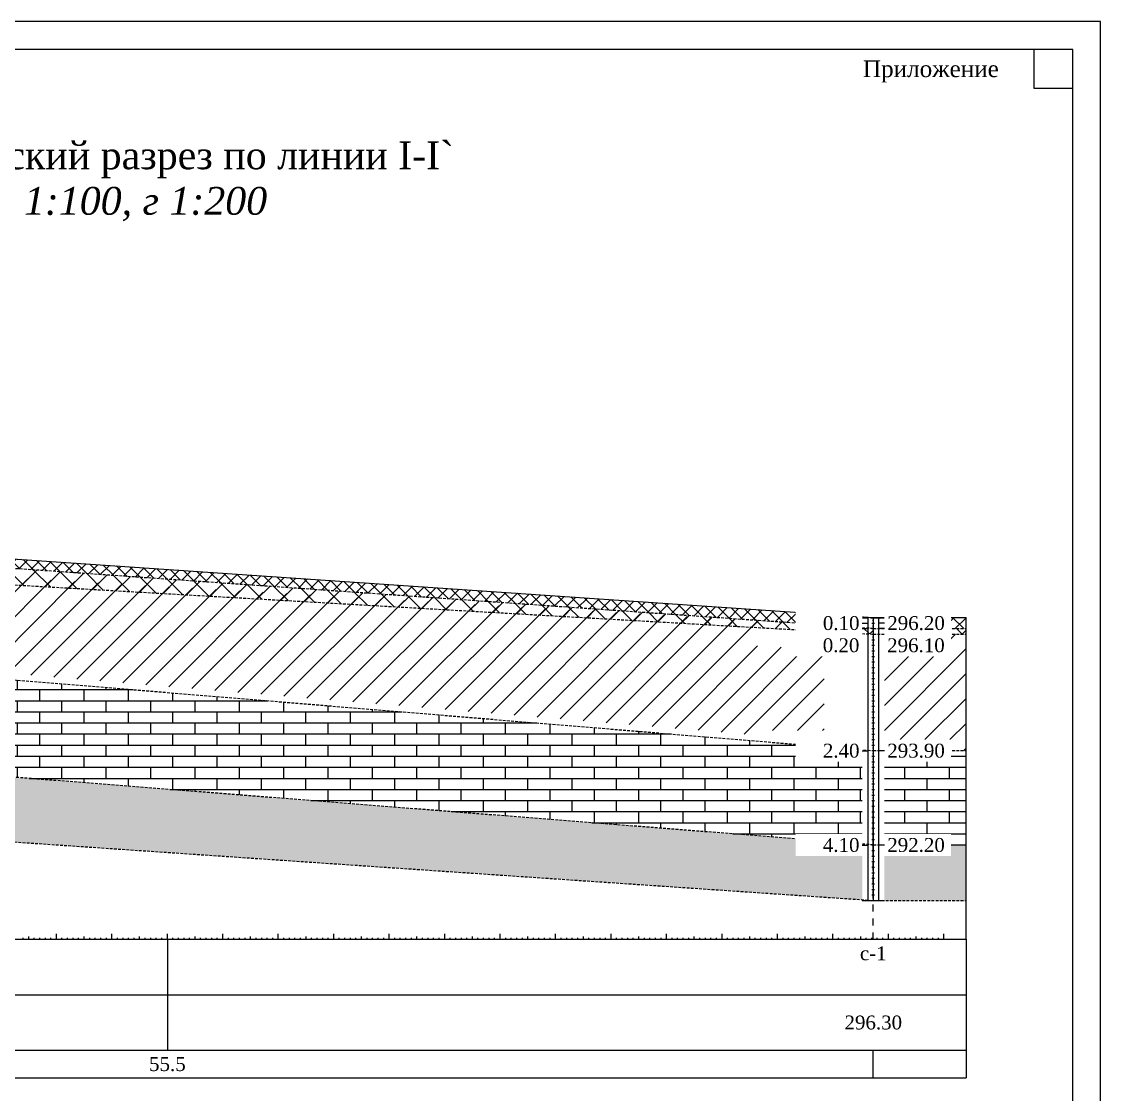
# Model space of a CAD drawing. Header units: millimetres. Extents: x 3380 to 11503, y -2610 to -1453.
# Drawn here: x 9390.4 to 9584.9, y -2139 to -1945.6 of the extents above; entities that cross this region are included whole.
import ezdxf
from ezdxf.enums import TextEntityAlignment as Align

# ---------------------------------------------------------------- set-up
doc = ezdxf.new("R2010")
doc.units = ezdxf.units.MM
doc.set_wipeout_variables(frame=1)
doc.linetypes.add('DASHED', pattern=[0.75, 0.5, -0.25])
doc.linetypes.add('JIS_02_1.2', pattern=[2.5, 1.25, -1.25])
for name, color, linetype, plot in [('ГЛ_Непечатаемый', 6, 'Continuous', False), ('ГЛ_Разрез_ОсьШкалаГ-1', 6, 'Continuous', False), ('ГЛ_Разрез_ОсьШкалаГ-10', 6, 'Continuous', False), ('ГЛ_Разрез_СкважинаШкала-0.5', 6, 'Continuous', False), ('ГЛ_Разрез_СкважинаШкала-1', 6, 'Continuous', False), ('ГЛ_Штамп_РамкаВнеш', 6, 'Continuous', False)]:
    doc.layers.add(name, color=color, linetype=linetype, plot=plot)
for name, color, linetype in [('ГЛ_Разрез_Скважина', 7, 'Continuous'), ('ГЛ_Разрез_СкважинаОсь', 7, 'JIS_02_1.2'), ('ГЛ_Разрез_СкважинаОтм', 7, 'Continuous'), ('ГЛ_Разрез_СкважинаОтмТекст', 7, 'Continuous'), ('ГЛ_Разрез_СквМаска', 6, 'Continuous'), ('ГЛ_Разрез_Таблица', 7, 'Continuous'), ('ГЛ_Разрез_ТаблицаТекст', 7, 'Continuous'), ('ГЛ_Штамп_РамкаВнутр', 7, 'Continuous'), ('ГЛ_Штамп_Текст', 7, 'Continuous')]:
    doc.layers.add(name, color=color, linetype=linetype)
doc.styles.add('ГеологияРазрезМасштаб', font='timesi.ttf', dxfattribs={"height": 5})
doc.styles.add('ГеологияРазрезНазвание', font='times.ttf', dxfattribs={"height": 5})
doc.styles.add('ГеологияРазрезСкважина', font='times.ttf', dxfattribs={"height": 2.5})
doc.styles.add('ГеологияРазрезТаблица', font='times.ttf', dxfattribs={"height": 2.5})
doc.styles.add('ГеологияШтамп', font='times.ttf')

# ---------------------------------------------------------------- blocks, each defined once
blk = doc.blocks.new('*U30')
at = {"layer": 'ГЛ_Штамп_РамкаВнеш'}
blk.add_lwpolyline([(0, 0), (420, 0), (420, 297), (0, 297)], close=True, dxfattribs=at)
at = {"layer": 'ГЛ_Штамп_РамкаВнутр'}
for points in [[(20, 5), (415, 5), (415, 292), (20, 292)], [(408, 285), (415, 285), (415, 292), (408, 292)]]:
    blk.add_lwpolyline(points, close=True, dxfattribs=at)
at = {"layer": 'ГЛ_Штамп_Текст', "style": 'ГеологияШтамп', "flags": 8}
for tag, p in [('Приложение', (401.67, 288.5)), ('Лист', (415, 288.5))]:
    blk.add_attdef(tag, text='', height=3, dxfattribs=at).set_placement(p, align=Align.MIDDLE_RIGHT)
blk = doc.blocks.new('*U23')
at = {"layer": 'ГЛ_Разрез_ОсьШкалаГ-1'}
for p, q in [((144, -5), (144, -4.75)), ((145, -5), (145, -4.5)), ((146, -5), (146, -4.75)), ((147, -5), (147, -4.75)), ((148, -5), (148, -4.75)), ((149, -5), (149, -4.75)), ((151, -5), (151, -4.75)), ((152, -5), (152, -4.75)), ((153, -5), (153, -4.75)), ((154, -5), (154, -4.75)), ((155, -5), (155, -4.5)), ((156, -5), (156, -4.75)), ((157, -5), (157, -4.75)), ((158, -5), (158, -4.75)), ((159, -5), (159, -4.75)), ((161, -5), (161, -4.75)), ((162, -5), (162, -4.75)), ((163, -5), (163, -4.75)), ((164, -5), (164, -4.75)), ((165, -5), (165, -4.5)), ((166, -5), (166, -4.75)), ((167, -5), (167, -4.75)), ((168, -5), (168, -4.75)), ((169, -5), (169, -4.75)), ((171, -5), (171, -4.75)), ((172, -5), (172, -4.75)), ((173, -5), (173, -4.75)), ((174, -5), (174, -4.75)), ((175, -5), (175, -4.5)), ((176, -5), (176, -4.75)), ((177, -5), (177, -4.75)), ((178, -5), (178, -4.75)), ((179, -5), (179, -4.75)), ((181, -5), (181, -4.75)), ((182, -5), (182, -4.75)), ((183, -5), (183, -4.75)), ((184, -5), (184, -4.75)), ((185, -5), (185, -4.5)), ((186, -5), (186, -4.75)), ((187, -5), (187, -4.75)), ((188, -5), (188, -4.75)), ((189, -5), (189, -4.75)), ((191, -5), (191, -4.75)), ((192, -5), (192, -4.75)), ((193, -5), (193, -4.75)), ((194, -5), (194, -4.75)), ((195, -5), (195, -4.5)), ((196, -5), (196, -4.75)), ((197, -5), (197, -4.75)), ((198, -5), (198, -4.75)), ((199, -5), (199, -4.75)), ((201, -5), (201, -4.75)), ((202, -5), (202, -4.75)), ((203, -5), (203, -4.75)), ((204, -5), (204, -4.75)), ((205, -5), (205, -4.5)), ((206, -5), (206, -4.75)), ((207, -5), (207, -4.75)), ((208, -5), (208, -4.75)), ((209, -5), (209, -4.75)), ((211, -5), (211, -4.75)), ((212, -5), (212, -4.75)), ((213, -5), (213, -4.75)), ((214, -5), (214, -4.75)), ((215, -5), (215, -4.5)), ((216, -5), (216, -4.75)), ((217, -5), (217, -4.75)), ((218, -5), (218, -4.75)), ((219, -5), (219, -4.75)), ((221, -5), (221, -4.75)), ((222, -5), (222, -4.75)), ((223, -5), (223, -4.75)), ((224, -5), (224, -4.75)), ((225, -5), (225, -4.5)), ((226, -5), (226, -4.75)), ((227, -5), (227, -4.75)), ((228, -5), (228, -4.75)), ((229, -5), (229, -4.75)), ((231, -5), (231, -4.75)), ((232, -5), (232, -4.75)), ((233, -5), (233, -4.75)), ((234, -5), (234, -4.75)), ((235, -5), (235, -4.5)), ((236, -5), (236, -4.75)), ((237, -5), (237, -4.75)), ((238, -5), (238, -4.75)), ((239, -5), (239, -4.75)), ((241, -5), (241, -4.75)), ((242, -5), (242, -4.75)), ((243, -5), (243, -4.75)), ((244, -5), (244, -4.75)), ((245, -5), (245, -4.5)), ((246, -5), (246, -4.75)), ((247, -5), (247, -4.75)), ((248, -5), (248, -4.75)), ((249, -5), (249, -4.75)), ((251, -5), (251, -4.75)), ((252, -5), (252, -4.75)), ((253, -5), (253, -4.75)), ((254, -5), (254, -4.75)), ((255, -5), (255, -4.5)), ((256, -5), (256, -4.75)), ((257, -5), (257, -4.75)), ((258, -5), (258, -4.75)), ((259, -5), (259, -4.75)), ((261, -5), (261, -4.75)), ((262, -5), (262, -4.75)), ((263, -5), (263, -4.75)), ((264, -5), (264, -4.75)), ((265, -5), (265, -4.5)), ((266, -5), (266, -4.75)), ((267, -5), (267, -4.75)), ((268, -5), (268, -4.75)), ((269, -5), (269, -4.75)), ((271, -5), (271, -4.75)), ((272, -5), (272, -4.75)), ((273, -5), (273, -4.75)), ((274, -5), (274, -4.75)), ((275, -5), (275, -4.5)), ((276, -5), (276, -4.75)), ((277, -5), (277, -4.75)), ((278, -5), (278, -4.75)), ((279, -5), (279, -4.75)), ((281, -5), (281, -4.75)), ((282, -5), (282, -4.75)), ((283, -5), (283, -4.75)), ((284, -5), (284, -4.75)), ((285, -5), (285, -4.5)), ((286, -5), (286, -4.75)), ((287, -5), (287, -4.75)), ((288, -5), (288, -4.75)), ((289, -5), (289, -4.75)), ((291, -5), (291, -4.75)), ((292, -5), (292, -4.75)), ((293, -5), (293, -4.75)), ((294, -5), (294, -4.75)), ((295, -5), (295, -4.5)), ((296, -5), (296, -4.75)), ((297, -5), (297, -4.75)), ((298, -5), (298, -4.75)), ((299, -5), (299, -4.75)), ((301, -5), (301, -4.75)), ((302, -5), (302, -4.75)), ((303, -5), (303, -4.75)), ((304, -5), (304, -4.75)), ((305, -5), (305, -4.5)), ((306, -5), (306, -4.75)), ((307, -5), (307, -4.75)), ((308, -5), (308, -4.75)), ((309, -5), (309, -4.75))]:
    blk.add_line(p, q, dxfattribs=at)
at = {"layer": 'ГЛ_Разрез_ОсьШкалаГ-10'}
for p, q in [((150, -5), (150, -4)), ((150, -5), (150, -4)), ((160, -5), (160, -4)), ((160, -5), (160, -4)), ((170, -5), (170, -4)), ((170, -5), (170, -4)), ((180, -5), (180, -4)), ((180, -5), (180, -4)), ((190, -5), (190, -4)), ((190, -5), (190, -4)), ((200, -5), (200, -4)), ((200, -5), (200, -4)), ((210, -5), (210, -4)), ((210, -5), (210, -4)), ((220, -5), (220, -4)), ((220, -5), (220, -4)), ((230, -5), (230, -4)), ((230, -5), (230, -4)), ((240, -5), (240, -4)), ((240, -5), (240, -4)), ((250, -5), (250, -4)), ((250, -5), (250, -4)), ((260, -5), (260, -4)), ((260, -5), (260, -4)), ((270, -5), (270, -4)), ((270, -5), (270, -4)), ((280, -5), (280, -4)), ((280, -5), (280, -4)), ((290, -5), (290, -4)), ((290, -5), (290, -4)), ((300, -5), (300, -4)), ((300, -5), (300, -4)), ((310, -5), (310, -4))]:
    blk.add_line(p, q, dxfattribs=at)
at = {"layer": 'ГЛ_Разрез_Таблица'}
for p, q in [((0, -5), (314, -5)), ((314, -5), (314, -30)), ((0, -15), (314, -15)), ((0, -25), (314, -25)), ((0, -30), (314, -30))]:
    blk.add_line(p, q, dxfattribs=at)
at = {"flags": 8}
for tag, style, p in [('НАЗВАНИЕ', 'ГеологияРазрезНазвание', (146.47, 136.31)), ('Масштаб', 'ГеологияРазрезМасштаб', (146.47, 128.11))]:
    blk.add_attdef(tag, text='', height=5, dxfattribs=dict(at, style=style)).set_placement(p, align=Align.MIDDLE_CENTER)
blk = doc.blocks.new('ГЛ_Разрез_ТаблицаРасстояние')
at = {"layer": 'ГЛ_Непечатаемый'}
blk.add_line((0, 0), (0, -20), dxfattribs=at)
at = {"layer": 'ГЛ_Разрез_ТаблицаТекст', "style": 'ГеологияРазрезТаблица'}
blk.add_attdef('Длина', text='', height=2.5, dxfattribs=at).set_placement((0, -22.5), align=Align.MIDDLE_CENTER)
blk = doc.blocks.new('*U28')
for points in [[(-2, 2), (-14, 2), (-14, -2), (-2, -2)], [(14, 2), (2, 2), (2, -2), (14, -2)]]:
    blk.add_wipeout(points).dxf.layer = 'ГЛ_Разрез_СквМаска'
at = {"layer": 'ГЛ_Разрез_СкважинаОтм'}
for p, q in [((-2, -0.01), (-1, -0.01)), ((2, -0.01), (1, -0.01))]:
    blk.add_line(p, q, dxfattribs=at)
at = {"layer": 'ГЛ_Разрез_СкважинаОтмТекст', "style": 'ГеологияРазрезСкважина'}
blk.add_attdef('ОТМЕТКА_ОТНОС', text='', height=2.5, dxfattribs=at).set_placement((-2.5, 0), align=Align.MIDDLE_RIGHT)
blk.add_attdef('ОТМЕТКА_АБС', text='', height=2.5, dxfattribs=at).set_placement((2.5, 0), align=Align.MIDDLE_LEFT)
blk = doc.blocks.new('*U29')
blk.add_wipeout([(-2, -50.85), (-2, -0.15), (2, -0.15), (2, -50.85)]).dxf.layer = 'ГЛ_Разрез_СквМаска'
at = {"layer": 'ГЛ_Непечатаемый'}
blk.add_line((0, 0), (0, -51), dxfattribs=at)
at = {"layer": 'ГЛ_Разрез_Скважина'}
blk.add_line((-2, -51), (2, -51), dxfattribs=at)
for points in [[(-2, 0), (-1, 0), (-1, -51)], [(1, -51), (1, 0), (2, 0)]]:
    blk.add_lwpolyline(points, dxfattribs=at)
at = {"layer": 'ГЛ_Разрез_СкважинаШкала-0.5'}
for p, q in [((-0.125, -0.5), (0.125, -0.5)), ((-0.125, -1.5), (0.125, -1.5)), ((-0.125, -2.5), (0.125, -2.5)), ((-0.125, -3.5), (0.125, -3.5)), ((-0.125, -4.5), (0.125, -4.5)), ((-0.125, -5.5), (0.125, -5.5)), ((-0.125, -6.5), (0.125, -6.5)), ((-0.125, -7.5), (0.125, -7.5)), ((-0.125, -8.5), (0.125, -8.5)), ((-0.125, -9.5), (0.125, -9.5)), ((-0.125, -10.5), (0.125, -10.5)), ((-0.125, -11.5), (0.125, -11.5)), ((-0.125, -12.5), (0.125, -12.5)), ((-0.125, -13.5), (0.125, -13.5)), ((-0.125, -14.5), (0.125, -14.5)), ((-0.125, -15.5), (0.125, -15.5)), ((-0.125, -16.5), (0.125, -16.5)), ((-0.125, -17.5), (0.125, -17.5)), ((-0.125, -18.5), (0.125, -18.5)), ((-0.125, -19.5), (0.125, -19.5)), ((-0.125, -20.5), (0.125, -20.5)), ((-0.125, -21.5), (0.125, -21.5)), ((-0.125, -22.5), (0.125, -22.5)), ((-0.125, -23.5), (0.125, -23.5)), ((-0.125, -24.5), (0.125, -24.5)), ((-0.125, -25.5), (0.125, -25.5)), ((-0.125, -26.5), (0.125, -26.5)), ((-0.125, -27.5), (0.125, -27.5)), ((-0.125, -28.5), (0.125, -28.5)), ((-0.125, -29.5), (0.125, -29.5)), ((-0.125, -30.5), (0.125, -30.5)), ((-0.125, -31.5), (0.125, -31.5)), ((-0.125, -32.5), (0.125, -32.5)), ((-0.125, -33.5), (0.125, -33.5)), ((-0.125, -34.5), (0.125, -34.5)), ((-0.125, -35.5), (0.125, -35.5)), ((-0.125, -36.5), (0.125, -36.5)), ((-0.125, -37.5), (0.125, -37.5)), ((-0.125, -38.5), (0.125, -38.5)), ((-0.125, -39.5), (0.125, -39.5)), ((-0.125, -40.5), (0.125, -40.5)), ((-0.125, -41.5), (0.125, -41.5)), ((-0.125, -42.5), (0.125, -42.5)), ((-0.125, -43.5), (0.125, -43.5)), ((-0.125, -44.5), (0.125, -44.5)), ((-0.125, -45.5), (0.125, -45.5)), ((-0.125, -46.5), (0.125, -46.5)), ((-0.125, -47.5), (0.125, -47.5)), ((-0.125, -48.5), (0.125, -48.5)), ((-0.125, -49.5), (0.125, -49.5)), ((-0.125, -50.5), (0.125, -50.5))]:
    blk.add_line(p, q, dxfattribs=at)
at = {"layer": 'ГЛ_Разрез_СкважинаШкала-1'}
for p, q in [((-0.5, 0), (0.5, 0)), ((-0.25, -1), (0.25, -1)), ((-0.25, -2), (0.25, -2)), ((-0.25, -3), (0.25, -3)), ((-0.25, -4), (0.25, -4)), ((-0.25, -5), (0.25, -5)), ((-0.25, -6), (0.25, -6)), ((-0.25, -7), (0.25, -7)), ((-0.25, -8), (0.25, -8)), ((-0.25, -9), (0.25, -9)), ((-0.25, -10), (0.25, -10)), ((-0.25, -11), (0.25, -11)), ((-0.25, -12), (0.25, -12)), ((-0.25, -13), (0.25, -13)), ((-0.25, -14), (0.25, -14)), ((-0.25, -15), (0.25, -15)), ((-0.25, -16), (0.25, -16)), ((-0.25, -17), (0.25, -17)), ((-0.25, -18), (0.25, -18)), ((-0.25, -19), (0.25, -19)), ((-0.25, -20), (0.25, -20)), ((-0.25, -21), (0.25, -21)), ((-0.25, -22), (0.25, -22)), ((-0.25, -23), (0.25, -23)), ((-0.25, -24), (0.25, -24)), ((-0.25, -25), (0.25, -25)), ((-0.25, -26), (0.25, -26)), ((-0.25, -27), (0.25, -27)), ((-0.25, -28), (0.25, -28)), ((-0.25, -29), (0.25, -29)), ((-0.25, -30), (0.25, -30)), ((-0.25, -31), (0.25, -31)), ((-0.25, -32), (0.25, -32)), ((-0.25, -33), (0.25, -33)), ((-0.25, -34), (0.25, -34)), ((-0.25, -35), (0.25, -35)), ((-0.25, -36), (0.25, -36)), ((-0.25, -37), (0.25, -37)), ((-0.25, -38), (0.25, -38)), ((-0.25, -39), (0.25, -39)), ((-0.25, -40), (0.25, -40)), ((-0.25, -41), (0.25, -41)), ((-0.25, -42), (0.25, -42)), ((-0.25, -43), (0.25, -43)), ((-0.25, -44), (0.25, -44)), ((-0.25, -45), (0.25, -45)), ((-0.25, -46), (0.25, -46)), ((-0.25, -47), (0.25, -47)), ((-0.25, -48), (0.25, -48)), ((-0.25, -49), (0.25, -49)), ((-0.25, -50), (0.25, -50)), ((-0.25, -51), (0.25, -51))]:
    blk.add_line(p, q, dxfattribs=at)
blk = doc.blocks.new('*U36')
at = {"layer": 'ГЛ_Разрез_СкважинаОтм'}
for p, q in [((-2, 3), (-1, 3)), ((2, 3), (1, 3))]:
    blk.add_line(p, q, dxfattribs=at)
for points in [[(-2, 2), (-14, 2), (-14, -2), (-2, -2)], [(14, 2), (2, 2), (2, -2), (14, -2)]]:
    blk.add_wipeout(points).dxf.layer = 'ГЛ_Разрез_СквМаска'
at = {"layer": 'ГЛ_Разрез_СкважинаОтмТекст', "style": 'ГеологияРазрезСкважина'}
blk.add_attdef('ОТМЕТКА_ОТНОС', text='', height=2.5, dxfattribs=at).set_placement((-2.5, 0), align=Align.MIDDLE_RIGHT)
blk.add_attdef('ОТМЕТКА_АБС', text='', height=2.5, dxfattribs=at).set_placement((2.5, 0), align=Align.MIDDLE_LEFT)
blk = doc.blocks.new('*U38')
at = {"layer": 'ГЛ_Непечатаемый', "linetype": 'Continuous'}
blk.add_line((0, 16), (0, 25), dxfattribs=at)
at = {"layer": 'ГЛ_Разрез_СкважинаОсь'}
for p, q in [((0, 5), (0, 16)), ((0, 0), (0, 5))]:
    blk.add_line(p, q, dxfattribs=at)
at = {"layer": 'ГЛ_Разрез_Таблица', "ltscale": 100}
blk.add_line((0, -25), (0, -20), dxfattribs=at)
at = {"layer": 'ГЛ_Разрез_ТаблицаТекст', "style": 'ГеологияРазрезТаблица'}
for tag, p in [('СКВАЖИНА', (0, -2.53)), ('АрхНомер', (0, -6.33)), ('Отметка', (0, -15))]:
    blk.add_attdef(tag, text='', height=2.5, dxfattribs=at).set_placement(p, align=Align.MIDDLE_CENTER)

msp = doc.modelspace()

# ---------------------------------------------------------------- hatches: boundary and pattern name
at = {"linetype": 'DASHED'}
h = msp.add_hatch(dxfattribs=at)
h.set_pattern_fill('KONGLOM', color=256, scale=10, pattern_type=2)
h.set_pattern_definition([(0, (9198.6782, -2220.5654), (0, 2), []), (60, (9198.6782, -2221.5654), (-8e-07, 3.999999), [1.1547, -4.6188, 1.1547]), (120, (9198.6782, -2221.5654), (-3.464101, 1.999999), [1.1547, -4.6188, 1.1547]), (30, (9201.2762, -2221.5654), (8e-07, 4), [1, -3]), (30, (9203.0083, -2221.5654), (8e-07, 4), [-3, 1]), (150, (9201.2762, -2221.5654), (-3.4641, -2), [-3, 1]), (150, (9203.0083, -2221.5654), (-3.4641, -2), [1, -3])])
h.paths.add_polyline_path([(9216.1, -2213.54), (9198.68, -2213.57), (9198.68, -2221.57), (9216.1, -2221.57)])
h.paths.add_polyline_path([(9262.87, -2085), (9245.66, -2085), (9245.66, -2072), (9250.89, -2072), (9250.89, -2070), (9262.87, -2070), (9262.87, -2034), (9263.87, -2034), (9266.87, -2034.15), (9266.87, -2070), (9278.89, -2070), (9278.89, -2074), (9266.87, -2074), (9266.87, -2085)])
h.paths.add_polyline_path([(9560.67, -2094), (9557.96, -2094), (9557.96, -2096), (9545.94, -2096), (9545.94, -2104), (9560.67, -2104)])
h = msp.add_hatch(dxfattribs=at)
h.set_pattern_fill('ANSI37', color=256)
h.set_pattern_definition([(45, (9245.6543, -2055.9966), (-2.245064, 2.245064), []), (135, (9245.6543, -2055.9966), (-2.245064, -2.245064), [])])
h.paths.add_polyline_path([(9262.87, -2037), (9250.89, -2037), (9250.89, -2035.13), (9245.65, -2034.99), (9245.65, -2040), (9250.89, -2040), (9250.89, -2038), (9262.87, -2038)])
h.paths.add_polyline_path([(9560.67, -2055), (9557.96, -2055), (9557.96, -2056), (9560.67, -2056)])
h = msp.add_hatch(dxfattribs=at)
h.set_pattern_fill('ANSI31', color=256)
h.set_pattern_definition([(45, (9198.6782, -2191.6038), (-2.245064, 2.245064), [])])
h.paths.add_polyline_path([(9560.67, -2056), (9557.94, -2056), (9557.94, -2060), (9545.94, -2060), (9545.94, -2075), (9557.96, -2075), (9557.96, -2077), (9560.67, -2077)])
h.paths.add_polyline_path([(9262.87, -2042), (9250.89, -2042), (9250.89, -2040), (9245.65, -2040), (9245.66, -2054), (9250.89, -2054), (9250.89, -2052), (9262.87, -2052)])
h.paths.add_polyline_path([(9216.1, -2183.58), (9198.68, -2183.61), (9198.68, -2191.6), (9216.1, -2191.6)])
h = msp.add_hatch(dxfattribs=at)
h.set_pattern_fill('ANSI31', color=256)
h.set_pattern_definition([(45, (9260.0246, -2074.215), (-2.245064, 2.245064), [])])
h.paths.add_polyline_path([(9523.09, -2054.37), (9523.1, -2053.56), (9272.04, -2039.17), (9272.04, -2040.37), (9260.02, -2040.37), (9260.02, -2050.37), (9272.04, -2050.37), (9272.04, -2053.52), (9523.11, -2074.22), (9523.11, -2073.37), (9535.09, -2073.37), (9535.09, -2058.37), (9523.09, -2058.37)])
at = {"linetype": 'DASHED', "lineweight": 20, "ltscale": 5}
h = msp.add_hatch(dxfattribs=at)
h.set_pattern_fill('ANSI37', color=256, scale=0.5)
h.paths.add_polyline_path([(9342.13, -2039.26), (9342.99, -2040.16), (9343.38, -2040.98), (9529.96, -2054.02), (9529.96, -2052.04)])
at = {"linetype": 'DASHED'}
h = msp.add_hatch(dxfattribs=at)
h.set_pattern_fill('IZVEST', color=256, scale=10, pattern_type=2)
h.set_pattern_definition([(0, (9245.6565, -2093.9966), (0, 2), []), (90, (9245.6565, -2093.9966), (-4, 2), [2, -2])])
h.paths.add_polyline_path([(9262.87, -2056), (9250.89, -2056), (9250.89, -2054), (9245.66, -2054), (9245.66, -2072), (9250.89, -2072), (9250.89, -2070), (9262.87, -2070)])
h.paths.add_polyline_path([(9560.67, -2077), (9557.96, -2077), (9557.96, -2079), (9545.94, -2079), (9545.94, -2092), (9557.96, -2092), (9557.96, -2094), (9560.67, -2094)])
h.paths.add_polyline_path([(9541.94, -2079), (9529.96, -2079), (9529.96, -2075.84), (9278.89, -2055.15), (9278.89, -2056), (9266.87, -2056), (9266.87, -2070), (9278.89, -2070), (9278.89, -2073.1), (9529.96, -2092.89), (9529.96, -2092), (9541.94, -2092)])
at = {"linetype": 'DASHED', "lineweight": 20, "ltscale": 5}
h = msp.add_hatch(dxfattribs=at)
h.set_pattern_fill('ANSI37', color=256, scale=0.5)
h.paths.add_polyline_path([(9560.67, -2053), (9557.96, -2053), (9557.96, -2055), (9560.67, -2055)])
at = {"linetype": 'DASHED'}
h = msp.add_hatch(dxfattribs=at)
h.set_pattern_fill('KONGLOM', color=256, scale=10, pattern_type=2)
h.set_pattern_definition([(0, (9266.8741, -2102.8466), (0, 2), []), (60, (9266.8741, -2103.8466), (-8e-07, 3.999999), [1.1547, -4.6188, 1.1547]), (120, (9266.8741, -2103.8466), (-3.464101, 1.999999), [1.1547, -4.6188, 1.1547]), (30, (9269.472, -2103.8466), (8e-07, 4), [1, -3]), (30, (9271.2042, -2103.8466), (8e-07, 4), [-3, 1]), (150, (9269.472, -2103.8466), (-3.4641, -2), [-3, 1]), (150, (9271.2042, -2103.8466), (-3.4641, -2), [1, -3])])
h.paths.add_polyline_path([(9278.89, -2073.1), (9278.89, -2074), (9266.87, -2074), (9266.87, -2085.13), (9541.74, -2103.85), (9541.94, -2103.85), (9541.94, -2096), (9529.96, -2096), (9529.96, -2092.89)])

# ---------------------------------------------------------------- linework, layer by layer
for p, q in [((9264.87, -2034), (9543.94, -2053)), ((9560.67, -2111), (9560.67, -2053))]:
    msp.add_line(p, q)

# ---------------------------------------------------------------- block references
at = {"color": 7}
ref = msp.add_blockref('*U30', (9164.89, -2242.58), dxfattribs=at)
ref.add_attrib('Приложение', 'Приложение', dxfattribs={"layer": 'ГЛ_Штамп_Текст', "height": 3, "style": 'ГеологияШтамп'}).set_placement((9566.57, -1954.08), align=Align.MIDDLE_RIGHT)
ref = msp.add_blockref('*U23', (9246.67, -2106))
ref.add_attrib('НАЗВАНИЕ', 'Инженерно-геологический разрез по линии I-I` ', dxfattribs={"height": 5, "style": 'ГеологияРазрезНазвание'}).set_placement((9393.13, -1969.69), align=Align.MIDDLE_CENTER)
ref.add_attrib('Масштаб', 'Масштаб в 1:100, г 1:200', dxfattribs={"height": 5, "style": 'ГеологияРазрезМасштаб'}).set_placement((9393.13, -1977.89), align=Align.MIDDLE_CENTER)
msp.add_blockref('ГЛ_Разрез_ТаблицаРасстояние', (9416.67, -2111)).add_auto_attribs({'Длина': '55.5'})

# ---------------------------------------------------------------- next in the draw order: block references
msp.add_blockref('*U29', (9543.94, -2053))

# ---------------------------------------------------------------- next in the draw order: hatches: boundary and pattern name
at = {"linetype": 'DASHED'}
h = msp.add_hatch(dxfattribs=at)
h.set_pattern_fill('ANSI37', color=256)
h.set_pattern_definition([(45, (9264.874, -2055.9966), (-2.245064, 2.245064), []), (135, (9264.874, -2055.9966), (-2.245064, -2.245064), [])])
edge = h.paths.add_edge_path()
edge.add_line((9264.87, -2040), (9543.94, -2056))
edge.add_line((9543.94, -2055), (9264.87, -2035.5))

# ---------------------------------------------------------------- next in the draw order: linework, layer by layer
for p, q in [((9543.94, -2055), (9264.87, -2035.5)), ((9264.87, -2040), (9543.94, -2056)), ((9264.87, -2054), (9543.94, -2077)), ((9543.94, -2055), (9560.67, -2055)), ((9543.94, -2056), (9560.67, -2056)), ((9543.94, -2094), (9264.87, -2072)), ((9543.94, -2077), (9560.67, -2077)), ((9264.87, -2085), (9543.94, -2104)), ((9543.94, -2094), (9560.67, -2094)), ((9543.94, -2104), (9560.67, -2104))]:
    msp.add_line(p, q, dxfattribs=at)
msp.add_line((9543.94, -2053), (9560.67, -2053))

# ---------------------------------------------------------------- next in the draw order: block references
msp.add_blockref('*U38', (9543.94, -2111)).add_auto_attribs({'СКВАЖИНА': 'с-1', 'Отметка': '296.30'})

# ---------------------------------------------------------------- next in the draw order: block references
for p, values in [((9543.96, -2054), {'ОТМЕТКА_ОТНОС': '0.10', 'ОТМЕТКА_АБС': '296.20'}), ((9543.96, -2077), {'ОТМЕТКА_ОТНОС': '2.40', 'ОТМЕТКА_АБС': '293.90'}), ((9543.96, -2094), {'ОТМЕТКА_ОТНОС': '4.10', 'ОТМЕТКА_АБС': '292.20'})]:
    msp.add_blockref('*U28', p).add_auto_attribs(values)

# ---------------------------------------------------------------- next in the draw order: block references
msp.add_blockref('*U36', (9543.94, -2058)).add_auto_attribs({'ОТМЕТКА_ОТНОС': '0.20', 'ОТМЕТКА_АБС': '296.10'})

doc.saveas('drawing.dxf')
